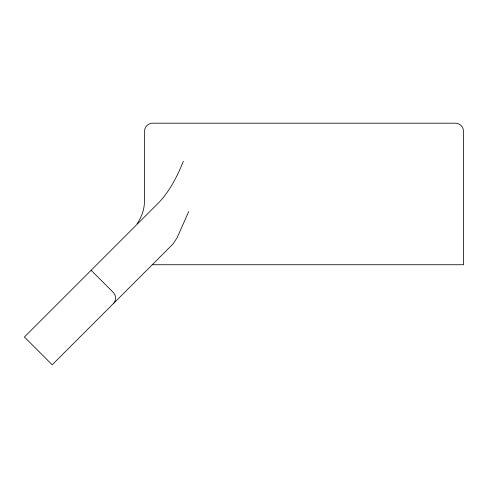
<?xml version="1.0" encoding="UTF-8"?>
<svg xmlns="http://www.w3.org/2000/svg" width="488" height="488" viewBox="0 0 488 488"><rect width="100%" height="100%" fill="white"/><g stroke="black" fill="none" stroke-linecap="round" stroke-linejoin="round"><path stroke-width="0.73" d="M188.728 211.536L177.101 237.778L172.868 244.146L52.204 364.81L24.4 337.013L158.887 202.52C170.025 190.778 177.339 176.113 183.354 161.235M137.049 223.687C141.776 217.02 144.607 208.919 144.424 200.702L144.582 131.052C144.546 126.654 148.547 122.915 152.933 123.189L455.09 123.189C459.476 122.915 463.478 126.654 463.441 131.052L463.6 264.728L152.286 264.728M113.362 303.652C116.358 300.693 116.358 295.484 113.362 292.532L91.122 270.291"/></g></svg>
